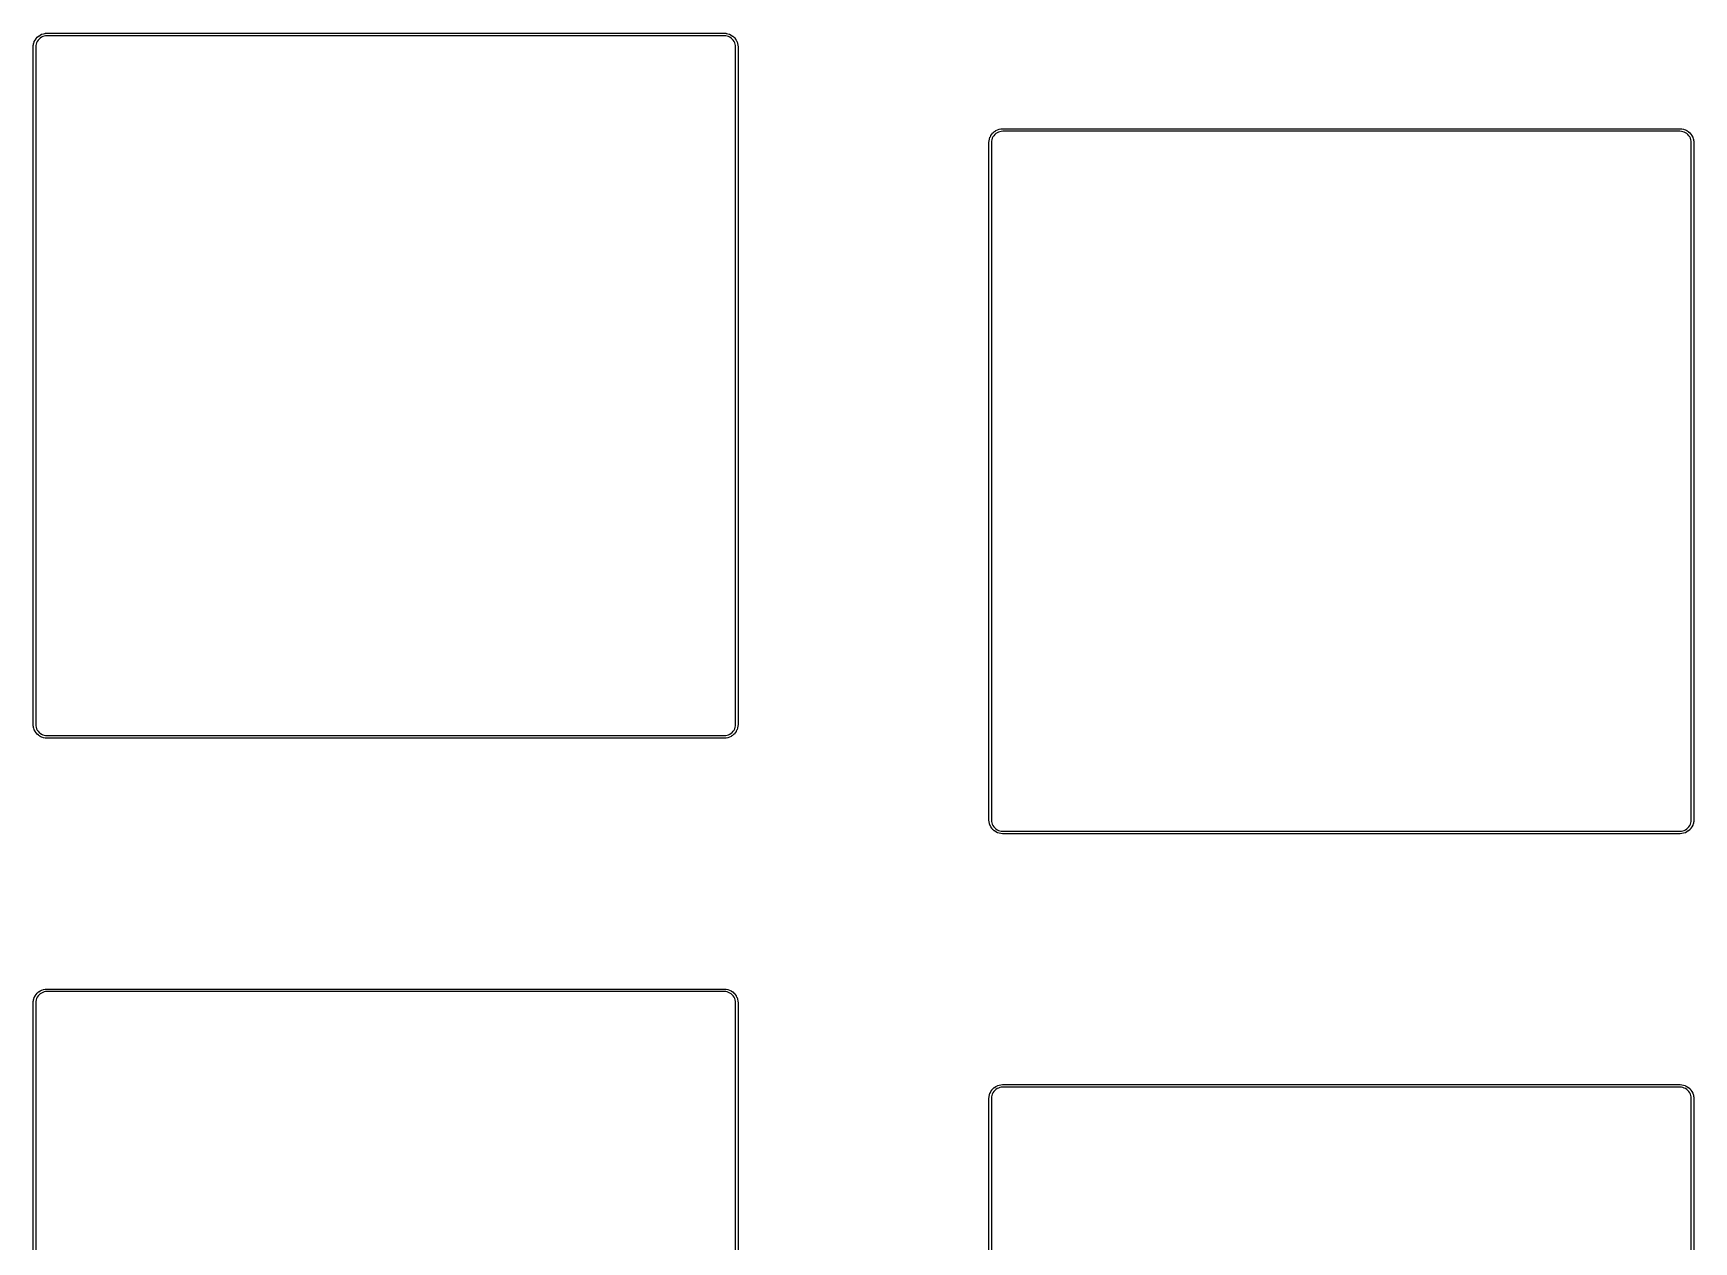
# Model space of a CAD drawing. Header units: millimetres. Extents: x 51 to 193, y -133 to -18.
# Drawn here: x 115.89 to 149, y -64.69 to -40.6 of the extents above; entities that cross this region are included whole.
import ezdxf

# ---------------------------------------------------------------- set-up
doc = ezdxf.new("R2010")
doc.units = ezdxf.units.MM
doc.layers.add('Edge.Cuts', color=254, linetype='CONTINUOUS', true_color=0xd0d2cd)

msp = doc.modelspace()

# ---------------------------------------------------------------- linework, layer by layer
at = {"layer": 'Edge.Cuts', "linetype": 'CONTINUOUS'}
for p, q in [((115.932707, -40.736111), (115.950875, -40.708921)), ((115.950875, -40.708921), (115.952042, -40.707753)), ((115.952042, -40.707753), (115.952866, -40.706327)), ((115.952866, -40.706327), (115.974427, -40.68174)), ((115.974427, -40.68174), (115.975736, -40.680735)), ((115.975736, -40.680735), (115.97674, -40.679427)), ((115.97674, -40.679427), (116.001327, -40.657865)), ((116.001327, -40.657865), (116.002755, -40.65704)), ((116.002755, -40.65704), (116.003921, -40.655875)), ((116.003921, -40.655875), (116.03111, -40.637707)), ((116.033058, -40.69654), (116.010942, -40.715934)), ((116.03111, -40.637707), (116.032634, -40.637075)), ((116.032634, -40.637075), (116.033942, -40.636072)), ((116.057524, -40.680192), (116.033058, -40.69654)), ((116.033942, -40.636072), (116.063272, -40.621608)), ((116.083915, -40.667176), (116.057524, -40.680192)), ((116.063272, -40.621608), (116.064866, -40.62118)), ((116.064866, -40.62118), (116.066293, -40.620357)), ((116.066293, -40.620357), (116.097259, -40.609846)), ((116.111772, -40.65772), (116.083915, -40.667176)), ((116.097259, -40.609846), (116.098892, -40.609631)), ((116.098892, -40.609631), (116.100418, -40.608999)), ((116.100418, -40.608999), (116.13249, -40.602619)), ((116.140644, -40.651977), (116.111772, -40.65772)), ((116.13249, -40.602619), (116.134143, -40.602619)), ((116.134143, -40.602619), (116.135733, -40.602193)), ((116.135733, -40.602193), (116.168365, -40.600054)), ((116.170811, -40.65), (116.140644, -40.651977)), ((116.168365, -40.600054), (116.169185, -40.600162)), ((116.169185, -40.600162), (116.17, -40.6)), ((116.17, -40.6), (129.67, -40.6)), ((129.669189, -40.65), (116.170811, -40.65)), ((129.699355, -40.651977), (129.669189, -40.65)), ((129.67, -40.6), (129.670814, -40.600162)), ((129.670814, -40.600162), (129.671635, -40.600054)), ((129.671635, -40.600054), (129.704267, -40.602193)), ((129.728226, -40.65772), (129.699355, -40.651977)), ((129.704267, -40.602193), (129.705857, -40.602619)), ((129.705857, -40.602619), (129.707509, -40.602619)), ((129.707509, -40.602619), (129.739582, -40.608999)), ((129.756078, -40.667174), (129.728226, -40.65772)), ((129.739582, -40.608999), (129.741107, -40.609631)), ((129.741107, -40.609631), (129.742741, -40.609846)), ((129.742741, -40.609846), (129.773706, -40.620357)), ((129.782472, -40.68019), (129.756078, -40.667174)), ((129.773706, -40.620357), (129.775131, -40.62118)), ((129.775131, -40.62118), (129.776729, -40.621608)), ((129.776729, -40.621608), (129.806058, -40.636073)), ((129.806944, -40.696543), (129.782472, -40.68019)), ((129.806058, -40.636073), (129.807364, -40.637075)), ((129.829065, -40.715942), (129.806944, -40.696543)), ((129.807364, -40.637075), (129.808889, -40.637707)), ((129.808889, -40.637707), (129.836079, -40.655875)), ((129.836079, -40.655875), (129.837246, -40.657042)), ((129.837246, -40.657042), (129.838673, -40.657866)), ((129.838673, -40.657866), (129.86326, -40.679427)), ((129.86326, -40.679427), (129.864264, -40.680736)), ((129.864264, -40.680736), (129.865573, -40.68174)), ((129.865573, -40.68174), (129.887135, -40.706327)), ((129.887135, -40.706327), (129.887959, -40.707755)), ((129.887959, -40.707755), (129.889125, -40.708921)), ((129.889125, -40.708921), (129.907293, -40.73611)), ((115.895, -40.875), (115.895162, -40.874185)), ((115.895, -54.375), (115.895, -40.875)), ((115.895054, -40.873365), (115.897193, -40.840733)), ((115.895162, -40.874185), (115.895054, -40.873365)), ((115.897193, -40.840733), (115.897619, -40.839142)), ((115.897619, -40.837491), (115.903999, -40.805418)), ((115.897619, -40.839142), (115.897619, -40.837491)), ((115.903999, -40.805418), (115.904631, -40.803892)), ((115.904631, -40.803892), (115.904846, -40.802259)), ((115.904846, -40.802259), (115.915357, -40.771294)), ((115.915357, -40.771294), (115.91618, -40.769868)), ((115.91618, -40.769868), (115.916608, -40.768271)), ((115.916608, -40.768271), (115.931073, -40.738942)), ((115.931073, -40.738942), (115.932075, -40.737635)), ((115.932075, -40.737635), (115.932707, -40.736111)), ((115.946977, -40.845644), (115.945, -40.875811)), ((115.945, -40.875811), (115.945, -54.374188)), ((115.95272, -40.816773), (115.946977, -40.845644)), ((115.962174, -40.788921), (115.95272, -40.816773)), ((115.97519, -40.762527), (115.962174, -40.788921)), ((115.991543, -40.738055), (115.97519, -40.762527)), ((116.010942, -40.715934), (115.991543, -40.738055)), ((129.848459, -40.738058), (129.829065, -40.715942)), ((129.864807, -40.762524), (129.848459, -40.738058)), ((129.877823, -40.788915), (129.864807, -40.762524)), ((129.887279, -40.816772), (129.877823, -40.788915)), ((129.893022, -40.845644), (129.887279, -40.816772)), ((129.895, -40.875811), (129.893022, -40.845644)), ((129.895, -54.374188), (129.895, -40.875811)), ((129.907293, -40.73611), (129.907924, -40.737634)), ((129.907924, -40.737634), (129.908928, -40.738942)), ((129.908928, -40.738942), (129.923392, -40.768272)), ((129.923392, -40.768272), (129.923819, -40.769866)), ((129.923819, -40.769866), (129.924643, -40.771293)), ((129.924643, -40.771293), (129.935154, -40.802259)), ((129.935154, -40.802259), (129.935368, -40.803892)), ((129.935368, -40.803892), (129.936001, -40.805418)), ((129.936001, -40.805418), (129.942381, -40.83749)), ((129.942381, -40.83749), (129.942381, -40.839142)), ((129.942381, -40.839142), (129.942807, -40.840733)), ((129.942807, -40.840733), (129.944946, -40.873365)), ((129.944946, -40.873365), (129.944837, -40.874185)), ((129.944837, -40.874185), (129.945, -40.875)), ((129.945, -40.875), (129.945, -54.375)), ((134.954846, -42.707259), (134.965357, -42.676294)), ((134.965357, -42.676294), (134.96618, -42.674868)), ((134.96618, -42.674868), (134.966608, -42.673271)), ((134.966608, -42.673271), (134.981073, -42.643942)), ((134.981073, -42.643942), (134.982075, -42.642635)), ((134.982075, -42.642635), (134.982707, -42.641111)), ((134.982707, -42.641111), (135.000875, -42.613921)), ((135.000875, -42.613921), (135.002042, -42.612753)), ((135.002042, -42.612753), (135.002866, -42.611327)), ((135.012174, -42.693921), (135.00272, -42.721773)), ((135.002866, -42.611327), (135.024427, -42.58674)), ((135.02519, -42.667527), (135.012174, -42.693921)), ((135.024427, -42.58674), (135.025736, -42.585735)), ((135.041543, -42.643055), (135.02519, -42.667527)), ((135.025736, -42.585735), (135.02674, -42.584427)), ((135.02674, -42.584427), (135.051327, -42.562865)), ((135.060942, -42.620934), (135.041543, -42.643055)), ((135.051327, -42.562865), (135.052755, -42.56204)), ((135.052755, -42.56204), (135.053921, -42.560875)), ((135.053921, -42.560875), (135.08111, -42.542707)), ((135.083058, -42.60154), (135.060942, -42.620934)), ((135.08111, -42.542707), (135.082634, -42.542075)), ((135.082634, -42.542075), (135.083942, -42.541072)), ((135.107524, -42.585192), (135.083058, -42.60154)), ((135.083942, -42.541072), (135.113272, -42.526608)), ((135.133915, -42.572176), (135.107524, -42.585192)), ((135.113272, -42.526608), (135.114866, -42.52618)), ((135.114866, -42.52618), (135.116293, -42.525357)), ((135.116293, -42.525357), (135.147259, -42.514846)), ((135.161772, -42.56272), (135.133915, -42.572176)), ((135.147259, -42.514846), (135.148892, -42.514631)), ((135.148892, -42.514631), (135.150418, -42.513999)), ((135.150418, -42.513999), (135.18249, -42.507619)), ((135.190644, -42.556977), (135.161772, -42.56272)), ((135.18249, -42.507619), (135.184143, -42.507619)), ((135.184143, -42.507619), (135.185733, -42.507193)), ((135.185733, -42.507193), (135.218365, -42.505054)), ((135.220811, -42.555), (135.190644, -42.556977)), ((135.218365, -42.505054), (135.219185, -42.505162)), ((135.219185, -42.505162), (135.22, -42.505)), ((135.22, -42.505), (148.72, -42.505)), ((148.719189, -42.555), (135.220811, -42.555)), ((148.749355, -42.556977), (148.719189, -42.555)), ((148.72, -42.505), (148.720814, -42.505162)), ((148.720814, -42.505162), (148.721635, -42.505054)), ((148.721635, -42.505054), (148.754267, -42.507193)), ((148.778226, -42.56272), (148.749355, -42.556977)), ((148.754267, -42.507193), (148.755857, -42.507619)), ((148.755857, -42.507619), (148.757509, -42.507619)), ((148.757509, -42.507619), (148.789582, -42.513999)), ((148.806078, -42.572174), (148.778226, -42.56272)), ((148.789582, -42.513999), (148.791107, -42.514631)), ((148.791107, -42.514631), (148.792741, -42.514846)), ((148.792741, -42.514846), (148.823706, -42.525357)), ((148.832472, -42.58519), (148.806078, -42.572174)), ((148.823706, -42.525357), (148.825131, -42.52618)), ((148.825131, -42.52618), (148.826729, -42.526608)), ((148.826729, -42.526608), (148.856058, -42.541073)), ((148.856944, -42.601543), (148.832472, -42.58519)), ((148.856058, -42.541073), (148.857364, -42.542075)), ((148.879065, -42.620942), (148.856944, -42.601543)), ((148.857364, -42.542075), (148.858889, -42.542707)), ((148.858889, -42.542707), (148.886079, -42.560875)), ((148.898459, -42.643058), (148.879065, -42.620942)), ((148.886079, -42.560875), (148.887246, -42.562042)), ((148.887246, -42.562042), (148.888673, -42.562866)), ((148.888673, -42.562866), (148.91326, -42.584427)), ((148.914807, -42.667524), (148.898459, -42.643058)), ((148.91326, -42.584427), (148.914264, -42.585736)), ((148.914264, -42.585736), (148.915573, -42.58674)), ((148.927823, -42.693915), (148.914807, -42.667524)), ((148.915573, -42.58674), (148.937135, -42.611327)), ((148.937279, -42.721772), (148.927823, -42.693915)), ((148.937135, -42.611327), (148.937959, -42.612755)), ((148.937959, -42.612755), (148.939125, -42.613921)), ((148.939125, -42.613921), (148.957293, -42.64111)), ((148.957293, -42.64111), (148.957924, -42.642634)), ((148.957924, -42.642634), (148.958928, -42.643942)), ((148.958928, -42.643942), (148.973392, -42.673272)), ((148.973392, -42.673272), (148.973819, -42.674866)), ((148.973819, -42.674866), (148.974643, -42.676293)), ((148.974643, -42.676293), (148.985154, -42.707259)), ((134.945, -42.78), (134.945162, -42.779185)), ((134.945, -56.28), (134.945, -42.78)), ((134.945054, -42.778365), (134.947193, -42.745733)), ((134.945162, -42.779185), (134.945054, -42.778365)), ((134.947193, -42.745733), (134.947619, -42.744142)), ((134.947619, -42.742491), (134.953999, -42.710418)), ((134.947619, -42.744142), (134.947619, -42.742491)), ((134.953999, -42.710418), (134.954631, -42.708892)), ((134.954631, -42.708892), (134.954846, -42.707259)), ((134.996977, -42.750644), (134.995, -42.780811)), ((134.995, -42.780811), (134.995, -56.279188)), ((135.00272, -42.721773), (134.996977, -42.750644)), ((148.943022, -42.750644), (148.937279, -42.721772)), ((148.945, -42.780811), (148.943022, -42.750644)), ((148.945, -56.279188), (148.945, -42.780811)), ((148.985154, -42.707259), (148.985368, -42.708892)), ((148.985368, -42.708892), (148.986001, -42.710418)), ((148.986001, -42.710418), (148.992381, -42.74249)), ((148.992381, -42.74249), (148.992381, -42.744142)), ((148.992381, -42.744142), (148.992807, -42.745733)), ((148.992807, -42.745733), (148.994946, -42.778365)), ((148.994946, -42.778365), (148.994837, -42.779185)), ((148.994837, -42.779185), (148.995, -42.78)), ((148.995, -42.78), (148.995, -56.28)), ((115.895162, -54.375814), (115.895, -54.375)), ((115.895054, -54.376635), (115.895162, -54.375814)), ((115.897193, -54.409267), (115.895054, -54.376635)), ((115.897619, -54.410857), (115.897193, -54.409267)), ((115.897619, -54.412509), (115.897619, -54.410857)), ((115.903999, -54.444582), (115.897619, -54.412509)), ((115.904631, -54.446107), (115.903999, -54.444582)), ((115.904846, -54.447741), (115.904631, -54.446107)), ((115.915357, -54.478706), (115.904846, -54.447741)), ((115.91618, -54.480131), (115.915357, -54.478706)), ((115.916608, -54.481729), (115.91618, -54.480131)), ((115.931073, -54.511058), (115.916608, -54.481729)), ((115.932075, -54.512364), (115.931073, -54.511058)), ((115.932707, -54.513889), (115.932075, -54.512364)), ((115.950875, -54.541079), (115.932707, -54.513889)), ((115.945, -54.374188), (115.946977, -54.404355)), ((115.946977, -54.404355), (115.95272, -54.433226)), ((115.952042, -54.542246), (115.950875, -54.541079)), ((115.952866, -54.543673), (115.952042, -54.542246)), ((115.95272, -54.433226), (115.962174, -54.461078)), ((115.974427, -54.56826), (115.952866, -54.543673)), ((115.962174, -54.461078), (115.97519, -54.487472)), ((115.975736, -54.569264), (115.974427, -54.56826)), ((115.97519, -54.487472), (115.991543, -54.511944)), ((115.97674, -54.570573), (115.975736, -54.569264)), ((116.001327, -54.592135), (115.97674, -54.570573)), ((115.991543, -54.511944), (116.010942, -54.534065)), ((116.002755, -54.592959), (116.001327, -54.592135)), ((116.003921, -54.594125), (116.002755, -54.592959)), ((116.03111, -54.612293), (116.003921, -54.594125)), ((116.010942, -54.534065), (116.033058, -54.553459)), ((116.032634, -54.612924), (116.03111, -54.612293)), ((116.033942, -54.613928), (116.032634, -54.612924)), ((116.033058, -54.553459), (116.057524, -54.569807)), ((116.063272, -54.628392), (116.033942, -54.613928)), ((116.057524, -54.569807), (116.083915, -54.582823)), ((116.083915, -54.582823), (116.111772, -54.592279)), ((116.111772, -54.592279), (116.140644, -54.598022)), ((116.140644, -54.598022), (116.170811, -54.6)), ((116.170811, -54.6), (129.669189, -54.6)), ((129.669189, -54.6), (129.699355, -54.598022)), ((129.699355, -54.598022), (129.728226, -54.592279)), ((129.728226, -54.592279), (129.756078, -54.582825)), ((129.756078, -54.582825), (129.782472, -54.569809)), ((129.806058, -54.613927), (129.776729, -54.628392)), ((129.782472, -54.569809), (129.806944, -54.553456)), ((129.807364, -54.612924), (129.806058, -54.613927)), ((129.806944, -54.553456), (129.829065, -54.534057)), ((129.808889, -54.612293), (129.807364, -54.612924)), ((129.836079, -54.594125), (129.808889, -54.612293)), ((129.829065, -54.534057), (129.848459, -54.511941)), ((129.837246, -54.592957), (129.836079, -54.594125)), ((129.838673, -54.592134), (129.837246, -54.592957)), ((129.86326, -54.570573), (129.838673, -54.592134)), ((129.848459, -54.511941), (129.864807, -54.487475)), ((129.864264, -54.569263), (129.86326, -54.570573)), ((129.865573, -54.56826), (129.864264, -54.569263)), ((129.864807, -54.487475), (129.877823, -54.461084)), ((129.887135, -54.543673), (129.865573, -54.56826)), ((129.877823, -54.461084), (129.887279, -54.433227)), ((129.887959, -54.542244), (129.887135, -54.543673)), ((129.887279, -54.433227), (129.893022, -54.404355)), ((129.889125, -54.541079), (129.887959, -54.542244)), ((129.907293, -54.51389), (129.889125, -54.541079)), ((129.893022, -54.404355), (129.895, -54.374188)), ((129.907924, -54.512365), (129.907293, -54.51389)), ((129.908928, -54.511058), (129.907924, -54.512365)), ((129.923392, -54.481728), (129.908928, -54.511058)), ((129.923819, -54.480133), (129.923392, -54.481728)), ((129.924643, -54.478707), (129.923819, -54.480133)), ((129.935154, -54.447741), (129.924643, -54.478707)), ((129.935368, -54.446107), (129.935154, -54.447741)), ((129.936001, -54.444582), (129.935368, -54.446107)), ((129.942381, -54.41251), (129.936001, -54.444582)), ((129.942807, -54.409267), (129.942381, -54.410857)), ((129.942381, -54.410857), (129.942381, -54.41251)), ((129.944946, -54.376635), (129.942807, -54.409267)), ((129.945, -54.375), (129.944837, -54.375814)), ((129.944837, -54.375814), (129.944946, -54.376635)), ((116.064866, -54.628819), (116.063272, -54.628392)), ((116.066293, -54.629643), (116.064866, -54.628819)), ((116.097259, -54.640154), (116.066293, -54.629643)), ((116.098892, -54.640368), (116.097259, -54.640154)), ((116.100418, -54.641001), (116.098892, -54.640368)), ((116.13249, -54.647381), (116.100418, -54.641001)), ((116.134143, -54.647381), (116.13249, -54.647381)), ((116.135733, -54.647807), (116.134143, -54.647381)), ((116.168365, -54.649946), (116.135733, -54.647807)), ((116.169185, -54.649837), (116.168365, -54.649946)), ((116.17, -54.65), (116.169185, -54.649837)), ((129.67, -54.65), (116.17, -54.65)), ((129.670814, -54.649837), (129.67, -54.65)), ((129.671635, -54.649946), (129.670814, -54.649837)), ((129.704267, -54.647807), (129.671635, -54.649946)), ((129.705857, -54.647381), (129.704267, -54.647807)), ((129.707509, -54.647381), (129.705857, -54.647381)), ((129.739582, -54.641001), (129.707509, -54.647381)), ((129.741107, -54.640368), (129.739582, -54.641001)), ((129.742741, -54.640154), (129.741107, -54.640368)), ((129.773706, -54.629643), (129.742741, -54.640154)), ((129.775131, -54.628819), (129.773706, -54.629643)), ((129.776729, -54.628392), (129.775131, -54.628819)), ((134.945162, -56.280814), (134.945, -56.28)), ((134.945054, -56.281635), (134.945162, -56.280814)), ((134.947193, -56.314267), (134.945054, -56.281635)), ((134.947619, -56.315857), (134.947193, -56.314267)), ((134.947619, -56.317509), (134.947619, -56.315857)), ((134.953999, -56.349582), (134.947619, -56.317509)), ((134.954631, -56.351107), (134.953999, -56.349582)), ((134.954846, -56.352741), (134.954631, -56.351107)), ((134.965357, -56.383706), (134.954846, -56.352741)), ((134.96618, -56.385131), (134.965357, -56.383706)), ((134.966608, -56.386729), (134.96618, -56.385131)), ((134.981073, -56.416058), (134.966608, -56.386729)), ((134.982075, -56.417364), (134.981073, -56.416058)), ((134.982707, -56.418889), (134.982075, -56.417364)), ((135.000875, -56.446079), (134.982707, -56.418889)), ((134.995, -56.279188), (134.996977, -56.309355)), ((134.996977, -56.309355), (135.00272, -56.338226)), ((135.002042, -56.447246), (135.000875, -56.446079)), ((135.002866, -56.448673), (135.002042, -56.447246)), ((135.00272, -56.338226), (135.012174, -56.366078)), ((135.024427, -56.47326), (135.002866, -56.448673)), ((135.012174, -56.366078), (135.02519, -56.392472)), ((135.025736, -56.474264), (135.024427, -56.47326)), ((135.02519, -56.392472), (135.041543, -56.416944)), ((135.02674, -56.475573), (135.025736, -56.474264)), ((135.051327, -56.497135), (135.02674, -56.475573)), ((135.041543, -56.416944), (135.060942, -56.439065)), ((135.052755, -56.497959), (135.051327, -56.497135)), ((135.053921, -56.499125), (135.052755, -56.497959)), ((135.08111, -56.517293), (135.053921, -56.499125)), ((135.060942, -56.439065), (135.083058, -56.458459)), ((135.082634, -56.517924), (135.08111, -56.517293)), ((135.083942, -56.518928), (135.082634, -56.517924)), ((135.083058, -56.458459), (135.107524, -56.474807)), ((135.113272, -56.533392), (135.083942, -56.518928)), ((135.107524, -56.474807), (135.133915, -56.487823)), ((135.114866, -56.533819), (135.113272, -56.533392)), ((135.116293, -56.534643), (135.114866, -56.533819)), ((135.147259, -56.545154), (135.116293, -56.534643)), ((135.133915, -56.487823), (135.161772, -56.497279)), ((135.148892, -56.545368), (135.147259, -56.545154)), ((135.150418, -56.546001), (135.148892, -56.545368)), ((135.18249, -56.552381), (135.150418, -56.546001)), ((135.161772, -56.497279), (135.190644, -56.503022)), ((135.184143, -56.552381), (135.18249, -56.552381)), ((135.185733, -56.552807), (135.184143, -56.552381)), ((135.218365, -56.554946), (135.185733, -56.552807)), ((135.190644, -56.503022), (135.220811, -56.505)), ((135.219185, -56.554837), (135.218365, -56.554946)), ((135.22, -56.555), (135.219185, -56.554837)), ((148.72, -56.555), (135.22, -56.555)), ((135.220811, -56.505), (148.719189, -56.505)), ((148.719189, -56.505), (148.749355, -56.503022)), ((148.720814, -56.554837), (148.72, -56.555)), ((148.721635, -56.554946), (148.720814, -56.554837)), ((148.754267, -56.552807), (148.721635, -56.554946)), ((148.749355, -56.503022), (148.778226, -56.497279)), ((148.755857, -56.552381), (148.754267, -56.552807)), ((148.757509, -56.552381), (148.755857, -56.552381)), ((148.789582, -56.546001), (148.757509, -56.552381)), ((148.778226, -56.497279), (148.806078, -56.487825)), ((148.791107, -56.545368), (148.789582, -56.546001)), ((148.792741, -56.545154), (148.791107, -56.545368)), ((148.823706, -56.534643), (148.792741, -56.545154)), ((148.806078, -56.487825), (148.832472, -56.474809)), ((148.825131, -56.533819), (148.823706, -56.534643)), ((148.826729, -56.533392), (148.825131, -56.533819)), ((148.856058, -56.518927), (148.826729, -56.533392)), ((148.832472, -56.474809), (148.856944, -56.458456)), ((148.857364, -56.517924), (148.856058, -56.518927)), ((148.856944, -56.458456), (148.879065, -56.439057)), ((148.858889, -56.517293), (148.857364, -56.517924)), ((148.886079, -56.499125), (148.858889, -56.517293)), ((148.879065, -56.439057), (148.898459, -56.416941)), ((148.887246, -56.497957), (148.886079, -56.499125)), ((148.888673, -56.497134), (148.887246, -56.497957)), ((148.91326, -56.475573), (148.888673, -56.497134)), ((148.898459, -56.416941), (148.914807, -56.392475)), ((148.914264, -56.474263), (148.91326, -56.475573)), ((148.915573, -56.47326), (148.914264, -56.474263)), ((148.914807, -56.392475), (148.927823, -56.366084)), ((148.937135, -56.448673), (148.915573, -56.47326)), ((148.927823, -56.366084), (148.937279, -56.338227)), ((148.937959, -56.447244), (148.937135, -56.448673)), ((148.937279, -56.338227), (148.943022, -56.309355)), ((148.939125, -56.446079), (148.937959, -56.447244)), ((148.957293, -56.41889), (148.939125, -56.446079)), ((148.943022, -56.309355), (148.945, -56.279188)), ((148.957924, -56.417365), (148.957293, -56.41889)), ((148.958928, -56.416058), (148.957924, -56.417365)), ((148.973392, -56.386728), (148.958928, -56.416058)), ((148.973819, -56.385133), (148.973392, -56.386728)), ((148.974643, -56.383707), (148.973819, -56.385133)), ((148.985154, -56.352741), (148.974643, -56.383707)), ((148.985368, -56.351107), (148.985154, -56.352741)), ((148.986001, -56.349582), (148.985368, -56.351107)), ((148.992381, -56.31751), (148.986001, -56.349582)), ((148.992807, -56.314267), (148.992381, -56.315857)), ((148.992381, -56.315857), (148.992381, -56.31751)), ((148.994946, -56.281635), (148.992807, -56.314267)), ((148.995, -56.28), (148.994837, -56.280814)), ((148.994837, -56.280814), (148.994946, -56.281635)), ((115.895054, -59.923365), (115.897193, -59.890733)), ((115.897193, -59.890733), (115.897619, -59.889142)), ((115.897619, -59.887491), (115.903999, -59.855418)), ((115.897619, -59.889142), (115.897619, -59.887491)), ((115.903999, -59.855418), (115.904631, -59.853892)), ((115.904631, -59.853892), (115.904846, -59.852259)), ((115.904846, -59.852259), (115.915357, -59.821294)), ((115.915357, -59.821294), (115.91618, -59.819868)), ((115.91618, -59.819868), (115.916608, -59.818271)), ((115.916608, -59.818271), (115.931073, -59.788942)), ((115.931073, -59.788942), (115.932075, -59.787635)), ((115.932075, -59.787635), (115.932707, -59.786111)), ((115.932707, -59.786111), (115.950875, -59.758921)), ((115.946977, -59.895644), (115.945, -59.925811)), ((115.95272, -59.866773), (115.946977, -59.895644)), ((115.950875, -59.758921), (115.952042, -59.757753)), ((115.952042, -59.757753), (115.952866, -59.756327)), ((115.962174, -59.838921), (115.95272, -59.866773)), ((115.952866, -59.756327), (115.974427, -59.73174)), ((115.97519, -59.812527), (115.962174, -59.838921)), ((115.974427, -59.73174), (115.975736, -59.730735)), ((115.991543, -59.788055), (115.97519, -59.812527)), ((115.975736, -59.730735), (115.97674, -59.729427)), ((115.97674, -59.729427), (116.001327, -59.707865)), ((116.010942, -59.765934), (115.991543, -59.788055)), ((116.001327, -59.707865), (116.002755, -59.70704)), ((116.002755, -59.70704), (116.003921, -59.705875)), ((116.003921, -59.705875), (116.03111, -59.687707)), ((116.033058, -59.74654), (116.010942, -59.765934)), ((116.03111, -59.687707), (116.032634, -59.687075)), ((116.032634, -59.687075), (116.033942, -59.686072)), ((116.057524, -59.730192), (116.033058, -59.74654)), ((116.033942, -59.686072), (116.063272, -59.671608)), ((116.083915, -59.717176), (116.057524, -59.730192)), ((116.063272, -59.671608), (116.064866, -59.67118)), ((116.064866, -59.67118), (116.066293, -59.670357)), ((116.066293, -59.670357), (116.097259, -59.659846)), ((116.111772, -59.70772), (116.083915, -59.717176)), ((116.097259, -59.659846), (116.098892, -59.659631)), ((116.098892, -59.659631), (116.100418, -59.658999)), ((116.100418, -59.658999), (116.13249, -59.652619)), ((116.140644, -59.701977), (116.111772, -59.70772)), ((116.13249, -59.652619), (116.134143, -59.652619)), ((116.134143, -59.652619), (116.135733, -59.652193)), ((116.135733, -59.652193), (116.168365, -59.650054)), ((116.170811, -59.7), (116.140644, -59.701977)), ((116.168365, -59.650054), (116.169185, -59.650162)), ((116.169185, -59.650162), (116.17, -59.65)), ((116.17, -59.65), (129.67, -59.65)), ((129.669189, -59.7), (116.170811, -59.7)), ((129.699355, -59.701977), (129.669189, -59.7)), ((129.67, -59.65), (129.670814, -59.650162)), ((129.670814, -59.650162), (129.671635, -59.650054)), ((129.671635, -59.650054), (129.704267, -59.652193)), ((129.728226, -59.70772), (129.699355, -59.701977)), ((129.704267, -59.652193), (129.705857, -59.652619)), ((129.705857, -59.652619), (129.707509, -59.652619)), ((129.707509, -59.652619), (129.739582, -59.658999)), ((129.756078, -59.717174), (129.728226, -59.70772)), ((129.739582, -59.658999), (129.741107, -59.659631)), ((129.741107, -59.659631), (129.742741, -59.659846)), ((129.742741, -59.659846), (129.773706, -59.670357)), ((129.782472, -59.73019), (129.756078, -59.717174)), ((129.773706, -59.670357), (129.775131, -59.67118)), ((129.775131, -59.67118), (129.776729, -59.671608)), ((129.776729, -59.671608), (129.806058, -59.686073)), ((129.806944, -59.746543), (129.782472, -59.73019)), ((129.806058, -59.686073), (129.807364, -59.687075)), ((129.829065, -59.765942), (129.806944, -59.746543)), ((129.807364, -59.687075), (129.808889, -59.687707)), ((129.808889, -59.687707), (129.836079, -59.705875)), ((129.848459, -59.788058), (129.829065, -59.765942)), ((129.836079, -59.705875), (129.837246, -59.707042)), ((129.837246, -59.707042), (129.838673, -59.707866)), ((129.838673, -59.707866), (129.86326, -59.729427)), ((129.864807, -59.812524), (129.848459, -59.788058)), ((129.86326, -59.729427), (129.864264, -59.730736)), ((129.864264, -59.730736), (129.865573, -59.73174)), ((129.877823, -59.838915), (129.864807, -59.812524)), ((129.865573, -59.73174), (129.887135, -59.756327)), ((129.887279, -59.866772), (129.877823, -59.838915)), ((129.887135, -59.756327), (129.887959, -59.757755)), ((129.893022, -59.895644), (129.887279, -59.866772)), ((129.887959, -59.757755), (129.889125, -59.758921)), ((129.889125, -59.758921), (129.907293, -59.78611)), ((129.895, -59.925811), (129.893022, -59.895644)), ((129.907293, -59.78611), (129.907924, -59.787634)), ((129.907924, -59.787634), (129.908928, -59.788942)), ((129.908928, -59.788942), (129.923392, -59.818272)), ((129.923392, -59.818272), (129.923819, -59.819866)), ((129.923819, -59.819866), (129.924643, -59.821293)), ((129.924643, -59.821293), (129.935154, -59.852259)), ((129.935154, -59.852259), (129.935368, -59.853892)), ((129.935368, -59.853892), (129.936001, -59.855418)), ((129.936001, -59.855418), (129.942381, -59.88749)), ((129.942381, -59.88749), (129.942381, -59.889142)), ((129.942381, -59.889142), (129.942807, -59.890733)), ((129.942807, -59.890733), (129.944946, -59.923365)), ((115.895, -59.925), (115.895162, -59.924185)), ((115.895, -73.425), (115.895, -59.925)), ((115.895162, -59.924185), (115.895054, -59.923365)), ((115.945, -59.925811), (115.945, -73.424188)), ((129.895, -73.424188), (129.895, -59.925811)), ((129.944946, -59.923365), (129.944837, -59.924185)), ((129.944837, -59.924185), (129.945, -59.925)), ((129.945, -59.925), (129.945, -73.425)), ((135.116293, -61.575357), (135.147259, -61.564846)), ((135.147259, -61.564846), (135.148892, -61.564631)), ((135.148892, -61.564631), (135.150418, -61.563999)), ((135.150418, -61.563999), (135.18249, -61.557619)), ((135.18249, -61.557619), (135.184143, -61.557619)), ((135.184143, -61.557619), (135.185733, -61.557193)), ((135.185733, -61.557193), (135.218365, -61.555054)), ((135.218365, -61.555054), (135.219185, -61.555162)), ((135.219185, -61.555162), (135.22, -61.555)), ((135.22, -61.555), (148.72, -61.555)), ((148.72, -61.555), (148.720814, -61.555162)), ((148.720814, -61.555162), (148.721635, -61.555054)), ((148.721635, -61.555054), (148.754267, -61.557193)), ((148.754267, -61.557193), (148.755857, -61.557619)), ((148.755857, -61.557619), (148.757509, -61.557619)), ((148.757509, -61.557619), (148.789582, -61.563999)), ((148.789582, -61.563999), (148.791107, -61.564631)), ((148.791107, -61.564631), (148.792741, -61.564846)), ((148.792741, -61.564846), (148.823706, -61.575357)), ((134.945, -61.83), (134.945162, -61.829185)), ((134.945, -75.33), (134.945, -61.83)), ((134.945054, -61.828365), (134.947193, -61.795733)), ((134.945162, -61.829185), (134.945054, -61.828365)), ((134.947193, -61.795733), (134.947619, -61.794142)), ((134.947619, -61.792491), (134.953999, -61.760418)), ((134.947619, -61.794142), (134.947619, -61.792491)), ((134.953999, -61.760418), (134.954631, -61.758892)), ((134.954631, -61.758892), (134.954846, -61.757259)), ((134.954846, -61.757259), (134.965357, -61.726294)), ((134.965357, -61.726294), (134.96618, -61.724868)), ((134.96618, -61.724868), (134.966608, -61.723271)), ((134.966608, -61.723271), (134.981073, -61.693942)), ((134.981073, -61.693942), (134.982075, -61.692635)), ((134.982075, -61.692635), (134.982707, -61.691111)), ((134.982707, -61.691111), (135.000875, -61.663921)), ((134.996977, -61.800644), (134.995, -61.830811)), ((134.995, -61.830811), (134.995, -75.329188)), ((135.00272, -61.771773), (134.996977, -61.800644)), ((135.000875, -61.663921), (135.002042, -61.662753)), ((135.002042, -61.662753), (135.002866, -61.661327)), ((135.012174, -61.743921), (135.00272, -61.771773)), ((135.002866, -61.661327), (135.024427, -61.63674)), ((135.02519, -61.717527), (135.012174, -61.743921)), ((135.024427, -61.63674), (135.025736, -61.635735)), ((135.041543, -61.693055), (135.02519, -61.717527)), ((135.025736, -61.635735), (135.02674, -61.634427)), ((135.02674, -61.634427), (135.051327, -61.612865)), ((135.060942, -61.670934), (135.041543, -61.693055)), ((135.051327, -61.612865), (135.052755, -61.61204)), ((135.052755, -61.61204), (135.053921, -61.610875)), ((135.053921, -61.610875), (135.08111, -61.592707)), ((135.083058, -61.65154), (135.060942, -61.670934)), ((135.08111, -61.592707), (135.082634, -61.592075)), ((135.082634, -61.592075), (135.083942, -61.591072)), ((135.107524, -61.635192), (135.083058, -61.65154)), ((135.083942, -61.591072), (135.113272, -61.576608)), ((135.133915, -61.622176), (135.107524, -61.635192)), ((135.113272, -61.576608), (135.114866, -61.57618)), ((135.114866, -61.57618), (135.116293, -61.575357)), ((135.161772, -61.61272), (135.133915, -61.622176)), ((135.190644, -61.606977), (135.161772, -61.61272)), ((135.220811, -61.605), (135.190644, -61.606977)), ((148.719189, -61.605), (135.220811, -61.605)), ((148.749355, -61.606977), (148.719189, -61.605)), ((148.778226, -61.61272), (148.749355, -61.606977)), ((148.806078, -61.622174), (148.778226, -61.61272)), ((148.832472, -61.63519), (148.806078, -61.622174)), ((148.823706, -61.575357), (148.825131, -61.57618)), ((148.825131, -61.57618), (148.826729, -61.576608)), ((148.826729, -61.576608), (148.856058, -61.591073)), ((148.856944, -61.651543), (148.832472, -61.63519)), ((148.856058, -61.591073), (148.857364, -61.592075)), ((148.879065, -61.670942), (148.856944, -61.651543)), ((148.857364, -61.592075), (148.858889, -61.592707)), ((148.858889, -61.592707), (148.886079, -61.610875)), ((148.898459, -61.693058), (148.879065, -61.670942)), ((148.886079, -61.610875), (148.887246, -61.612042)), ((148.887246, -61.612042), (148.888673, -61.612866)), ((148.888673, -61.612866), (148.91326, -61.634427)), ((148.914807, -61.717524), (148.898459, -61.693058)), ((148.91326, -61.634427), (148.914264, -61.635736)), ((148.914264, -61.635736), (148.915573, -61.63674)), ((148.927823, -61.743915), (148.914807, -61.717524)), ((148.915573, -61.63674), (148.937135, -61.661327)), ((148.937279, -61.771772), (148.927823, -61.743915)), ((148.937135, -61.661327), (148.937959, -61.662755)), ((148.943022, -61.800644), (148.937279, -61.771772)), ((148.937959, -61.662755), (148.939125, -61.663921)), ((148.939125, -61.663921), (148.957293, -61.69111)), ((148.945, -61.830811), (148.943022, -61.800644)), ((148.945, -75.329188), (148.945, -61.830811)), ((148.957293, -61.69111), (148.957924, -61.692634)), ((148.957924, -61.692634), (148.958928, -61.693942)), ((148.958928, -61.693942), (148.973392, -61.723272)), ((148.973392, -61.723272), (148.973819, -61.724866)), ((148.973819, -61.724866), (148.974643, -61.726293)), ((148.974643, -61.726293), (148.985154, -61.757259)), ((148.985154, -61.757259), (148.985368, -61.758892)), ((148.985368, -61.758892), (148.986001, -61.760418)), ((148.986001, -61.760418), (148.992381, -61.79249)), ((148.992381, -61.79249), (148.992381, -61.794142)), ((148.992381, -61.794142), (148.992807, -61.795733)), ((148.992807, -61.795733), (148.994946, -61.828365)), ((148.994946, -61.828365), (148.994837, -61.829185)), ((148.994837, -61.829185), (148.995, -61.83)), ((148.995, -61.83), (148.995, -75.33))]:
    msp.add_line(p, q, dxfattribs=at)

doc.saveas('drawing.dxf')
